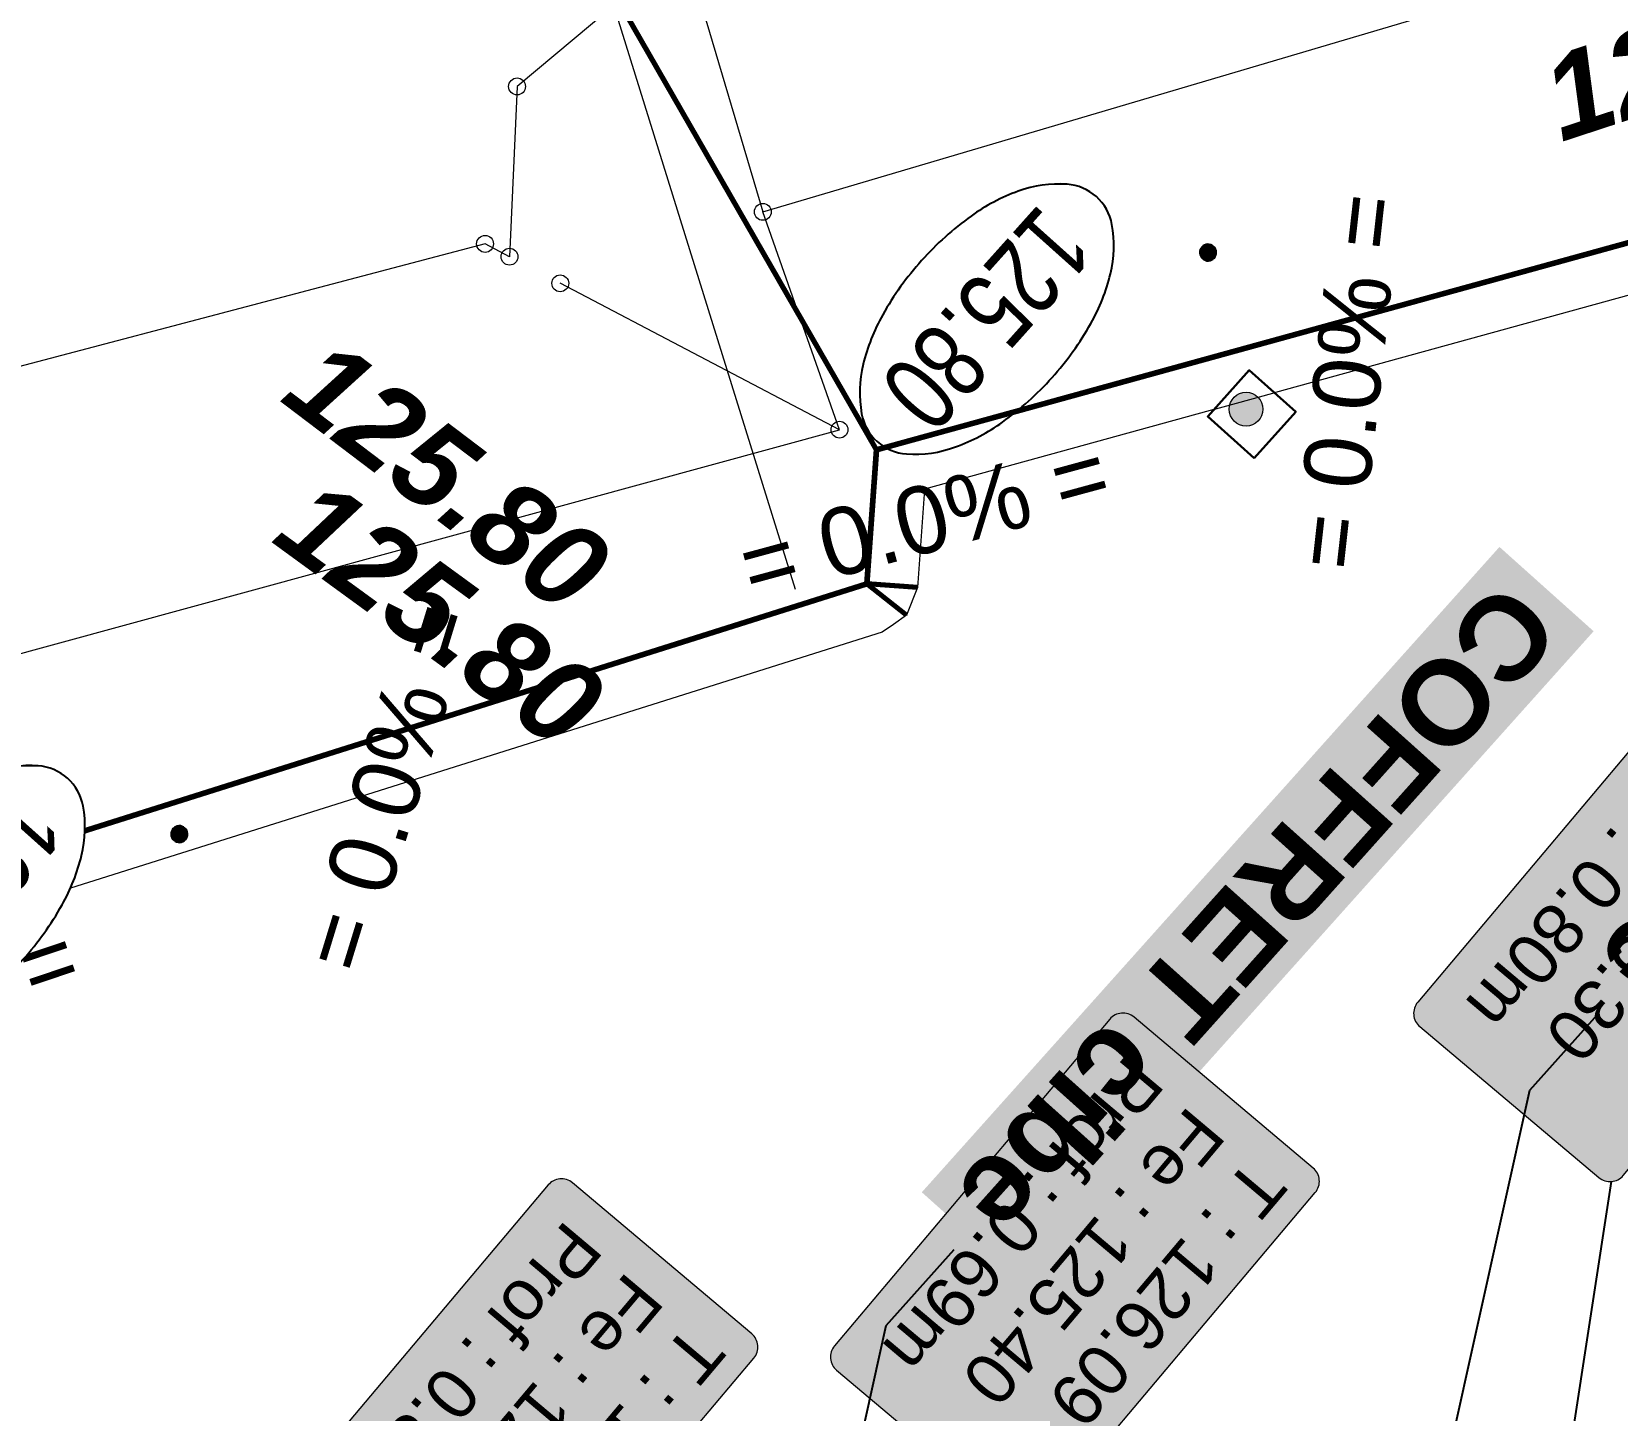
# Model space of a CAD drawing. Header units: metres. Extents: x -2858 to 512, y -1995 to 1252.
# Drawn here: x -1187.4 to -1177.99, y -929.01 to -920.83 of the extents above; entities that cross this region are included whole.
import ezdxf
from ezdxf import colors
from ezdxf.entities.mleader import LeaderData, LeaderLine
from ezdxf.enums import TextEntityAlignment as Align
from ezdxf.lldxf.tags import DXFTag
from ezdxf.math import Vec2, Vec3

# ---------------------------------------------------------------- set-up
doc = ezdxf.new("R2010")
doc.units = ezdxf.units.M
doc.header["$PDMODE"] = 33
doc.header["$PDSIZE"] = 0.1
for name, color, linetype, lineweight in [('03-SER-CLOT-MUR-140 ST', 7, 'Continuous', 15), ('04-NIV-MSQ', 255, 'Continuous', 0), ('05.2-EP-RGD', 5, 'Continuous', 30)]:
    doc.layers.add(name, color=color, linetype=linetype, lineweight=lineweight)
for name, color, linetype in [('04-NIV-COT', 1, 'Continuous'), ('05.2-EP-TXT', 5, 'Continuous'), ('09-BT-RES', 1, 'BT3X150'), ('11-TEL-TXT', 6, 'Continuous')]:
    doc.layers.add(name, color=color, linetype=linetype)
for name, color, linetype, lineweight, true_color in [('Ass - EP - Textes - Regards', 5, 'Continuous', 0, 0x0000ff), ('Ass - EU - Textes - Regards', 1, 'Continuous', 0, 0xff0000), ('Surface Projet - Textes - Altitudes', 7, 'Continuous', 0, 0x333399), ('Surface PROJET VOIRIE - Entrées en terre talus', 5, 'Continuous', 0, 0x0000ff), ("Surface PROJET VOIRIE - Réseaux d'écoulement", 7, 'Ligne écoulement', 70, 0x33cccc), ('Surface PROJET VOIRIE - Surfaces projet', 7, 'Continuous', 0, 0x333399), ('Surface PROJET VOIRIE - Textes - Altitudes', 7, 'Continuous', 0, 0x333399), ('Surface PROJET VOIRIE - Textes - Pente des côtés', 7, 'Continuous', 0, 0x333399), ("TERRAIN APRES TERR BAT - Lignes d'arêtes", 7, 'Continuous', 0, 0xc04040), ('TERRAIN APRES TERR BAT - Points', 7, 'Continuous', 0, 0x808000)]:
    doc.layers.add(name, color=color, linetype=linetype, lineweight=lineweight, true_color=true_color)
doc.styles.add('Altitude Surfaces projet', font='arialbi.ttf', dxfattribs={"height": 0.5})
doc.styles.add('ARIAL', font='arial.ttf')
doc.styles.add('ARIAL GRAS', font='arialbd.ttf')
doc.styles.add('CoteHor.3', font='arial.ttf', dxfattribs={"height": 0.0017})
doc.styles.add('Couches géologiques', font='arial.ttf', dxfattribs={"height": 0.3})
doc.styles.add('Mensura_Standard', font='arial.ttf', dxfattribs={"height": 1})
doc.styles.add('Pente Surfaces projet', font='arial.ttf', dxfattribs={"height": 0.4})
doc.styles.get("Standard").update_dxf_attribs({"font": 'arial.ttf'})
doc.linetypes.add('BT3X150', pattern='A,1.5,-0.05,[133,ltypeshp.shx,S=0.05,R=0,X=-0.05,Y=0],-0.05,1.5,-0.15,0.4,-0.15,0.4,-0.15', length=4.35)
tags = doc.linetypes.add('Ligne écoulement', pattern='A,5,[">",Mensura_Standard,S=2,R=0,X=0,Y=-1],0', length=5).pattern_tags.tags
tags[13:14] = [DXFTag(74, 4), DXFTag(75, 0), DXFTag(340, '0'), DXFTag(46, 0.0), DXFTag(50, 0.0), DXFTag(44, 0.0), DXFTag(45, 0.0)]
doc.dimstyles.get("Standard").update_dxf_attribs({"dimtxt": 0.18, "dimasz": 0.18, "dimexe": 0.18, "dimexo": 0.0625, "dimgap": 0.09, "dimtad": 0, "dimtih": 1, "dimtoh": 1, "dimdec": 4, "dimzin": 0, "dimdsep": 46, "dimtxsty": 'Standard', "dimcen": 0.09, "dimadec": 0, "dimazin": 0, "dimtfac": 1, "dimtdec": 4, "dimtofl": 0, "dimtmove": 0, "dimatfit": 3, "dimfxl": 1, "dimtolj": 1, "dimtzin": 0, "dimarcsym": 0})

# ---------------------------------------------------------------- blocks, each defined once
blk = doc.blocks.new('EP-PDC')
at = {"color": 255, "lineweight": 0}
blk.add_wipeout([(0.185, 0.185), (-0.185, 0.185), (-0.185, -0.185), (0.185, -0.185)], dxfattribs=at)
at = {"lineweight": 0}
h = blk.add_hatch(color=256, dxfattribs=at)
h.dxf.hatch_style = 1
edge = h.paths.add_edge_path()
edge.add_arc((0, -0.045), 0.1, 0, 360)
blk.add_lwpolyline([(0.185, 0.185), (-0.185, 0.185), (-0.185, -0.185), (0.185, -0.185)], close=True)
blk.add_circle((0, -0.045), 0.1, dxfattribs=at)
blk = doc.blocks.new('NIV-HG')
h = blk.add_hatch(color=256)
edge = h.paths.add_edge_path()
edge.add_arc((0.1, -0.1), 0.0187, 180, 360)
edge.add_arc((0.1, -0.1), 0.0187, 0, 180)
blk.add_lwpolyline([(0.0812, -0.1, 1), (0.1187, -0.1, 1)], format="xyb", close=True)
at = {"layer": '04-NIV-MSQ', "flags": 128}
blk.add_lwpolyline([(0.175, -0.375), (0.1811, -0.3387), (0.1985, -0.3063), (0.2379, -0.2654), (0.2848, -0.2336), (0.3404, -0.2087), (0.3988, -0.1915), (0.4739, -0.1791), (0.55, -0.175), (0.6261, -0.1791), (0.7012, -0.1915), (0.7596, -0.2087), (0.8152, -0.2336), (0.8621, -0.2654), (0.9015, -0.3063), (0.9189, -0.3387), (0.925, -0.375), (0.9189, -0.4113), (0.9015, -0.4437), (0.8621, -0.4846), (0.8152, -0.5164), (0.7596, -0.5413), (0.7012, -0.5585), (0.6261, -0.5709), (0.55, -0.575), (0.4739, -0.5709), (0.3988, -0.5585), (0.3404, -0.5413), (0.2848, -0.5164), (0.2379, -0.4846), (0.1985, -0.4437), (0.1811, -0.4113)], close=True, dxfattribs=at)
blk.add_wipeout([(0.175, -0.375), (0.1811, -0.3387), (0.1985, -0.3063), (0.2379, -0.2654), (0.2848, -0.2336), (0.3404, -0.2087), (0.3988, -0.1915), (0.4739, -0.1791), (0.55, -0.175), (0.6261, -0.1791), (0.7012, -0.1915), (0.7596, -0.2087), (0.8152, -0.2336), (0.8621, -0.2654), (0.9015, -0.3063), (0.9189, -0.3387), (0.925, -0.375), (0.9189, -0.4113), (0.9015, -0.4437), (0.8621, -0.4846), (0.8152, -0.5164), (0.7596, -0.5413), (0.7012, -0.5585), (0.6261, -0.5709), (0.55, -0.575), (0.4739, -0.5709), (0.3988, -0.5585), (0.3404, -0.5413), (0.2848, -0.5164), (0.2379, -0.4846), (0.1985, -0.4437), (0.1811, -0.4113)]).dxf.layer = '04-NIV-MSQ'
blk.add_lwpolyline([(0.175, -0.375, 0.166601), (0.1985, -0.4437, 0.105514), (0.2848, -0.5164, 0.068239), (0.3988, -0.5585, 0.054409), (0.55, -0.575, 0.054409), (0.7012, -0.5585, 0.068239), (0.8152, -0.5164, 0.105514), (0.9015, -0.4437, 0.166601), (0.925, -0.375, 0.166601), (0.9015, -0.3063, 0.105514), (0.8152, -0.2336, 0.068239), (0.7012, -0.1915, 0.054409), (0.55, -0.175, 0.054409), (0.3988, -0.1915, 0.068239), (0.2848, -0.2336, 0.105514), (0.1985, -0.3063, 0.166601)], format="xyb", close=True)
at = {"style": 'ARIAL', "width": 0.75}
blk.add_attdef('COTE', text='', height=0.175, dxfattribs=at).set_placement((0.55, -0.375), align=Align.MIDDLE_CENTER)
blk = doc.blocks.new('MENSURA_LEADER259', base_point=(-1141.8126, -948.858))
at = {"layer": 'Ass - EP - Textes - Regards', "true_color": 0xffffff}
h = blk.add_hatch(color=7, dxfattribs=at)
edge = h.paths.add_edge_path(flags=0)
edge.add_arc((-1143.4955, -950.8912), 0.1024, 138.16176, 228.16176)
edge.add_line((-1143.5638, -950.9676), (-1142.5281, -951.8948))
edge.add_arc((-1142.4598, -951.8185), 0.1024, 228.16176, 318.16176)
edge.add_line((-1142.3834, -951.8868), (-1140.6926, -949.9982))
edge.add_arc((-1140.7689, -949.9299), 0.1024, 318.16176, 408.16176)
edge.add_line((-1140.7006, -949.8536), (-1141.7363, -948.9263))
edge.add_arc((-1141.8046, -949.0026), 0.1024, 48.16176, 138.16176)
edge.add_line((-1141.8809, -948.9343), (-1143.5718, -950.8229))
at = {"layer": 'Ass - EP - Textes - Regards', "color": 5, "true_color": 0x0000ff, "flags": 128}
blk.add_lwpolyline([(-1143.5718, -950.8229), (-1143.5718, -950.8229, 0.414214), (-1143.5638, -950.9676), (-1142.5281, -951.8948), (-1142.5281, -951.8948, 0.414214), (-1142.3834, -951.8868), (-1140.6926, -949.9982), (-1140.6926, -949.9982, 0.414214), (-1140.7006, -949.8536), (-1141.7363, -948.9263), (-1141.7363, -948.9263, 0.414214), (-1141.8809, -948.9343)], format="xyb", close=True, dxfattribs=at)
at = {"layer": 'Ass - EP - Textes - Regards', "color": 5, "true_color": 0x0000ff, "style": 'Couches géologiques'}
for s, p in [('Prof : 0.89m', (-1141.556, -949.336)), ('Fe : 125.20', (-1141.2021, -949.6529)), ('T : 126.09', (-1140.8482, -949.9697))]:
    blk.add_text(s, height=0.3, rotation=228.16176, dxfattribs=at).set_placement(p, align=Align.TOP_LEFT)
blk = doc.blocks.new('MENSURA_LEADER292', base_point=(-1137.3959, -946.7876))
at = {"layer": 'Ass - EU - Textes - Regards', "true_color": 0xffffff}
h = blk.add_hatch(color=7, dxfattribs=at)
edge = h.paths.add_edge_path(flags=0)
edge.add_arc((-1139.0788, -948.8208), 0.1024, 138.16176, 228.16176)
edge.add_line((-1139.1471, -948.8971), (-1138.1114, -949.8244))
edge.add_arc((-1138.0431, -949.7481), 0.1024, 228.16176, 318.16176)
edge.add_line((-1137.9668, -949.8164), (-1136.2759, -947.9278))
edge.add_arc((-1136.3522, -947.8595), 0.1024, 318.16176, 408.16176)
edge.add_line((-1136.2839, -947.7832), (-1137.3196, -946.8559))
edge.add_arc((-1137.3879, -946.9322), 0.1024, 48.16176, 138.16176)
edge.add_line((-1137.4642, -946.8639), (-1139.1551, -948.7525))
at = {"layer": 'Ass - EU - Textes - Regards', "color": 1, "true_color": 0xff0000, "flags": 128}
blk.add_lwpolyline([(-1139.1551, -948.7525), (-1139.1551, -948.7525, 0.414214), (-1139.1471, -948.8971), (-1138.1114, -949.8244), (-1138.1114, -949.8244, 0.414214), (-1137.9668, -949.8164), (-1136.2759, -947.9278), (-1136.2759, -947.9278, 0.414214), (-1136.2839, -947.7832), (-1137.3196, -946.8559), (-1137.3196, -946.8559, 0.414214), (-1137.4642, -946.8639)], format="xyb", close=True, dxfattribs=at)
at = {"layer": 'Ass - EU - Textes - Regards', "color": 1, "true_color": 0xff0000, "style": 'Couches géologiques'}
for s, p in [('Prof : 0.69m', (-1137.1393, -947.2656)), ('Fe : 125.40', (-1136.7854, -947.5824)), ('T : 126.09', (-1136.4316, -947.8993))]:
    blk.add_text(s, height=0.3, rotation=228.16176, dxfattribs=at).set_placement(p, align=Align.TOP_LEFT)
blk = doc.blocks.new('_None')
blk = doc.blocks.new('PENTE')
at = {"layer": 'Surface PROJET VOIRIE - Textes - Pente des côtés', "color": 96, "true_color": 0x008000, "style": 'Pente Surfaces projet'}
for rotation, p in [(219.94964, (3053.9806, -587.8488)), (151.54158, (3056.3599, -588.9905)), (209.26844, (3059.7627, -590.0415)), (154.97127, (3062.8026, -591.0839))]:
    blk.add_text('= 0.0% =', height=0.4, rotation=rotation, dxfattribs=at).set_placement(p, align=Align.MIDDLE_CENTER)
blk = doc.blocks.new('ALTI')
at = {"layer": 'Surface PROJET VOIRIE - Textes - Altitudes', "color": 96, "true_color": 0x008000, "style": 'Altitude Surfaces projet'}
for s, rotation, p in [('125.30', 150.0178, (3580.265, -879.0475)), ('125.80', 95.74561, (3587.0168, -882.9863)), ('125.80', 94.69372, (3586.3595, -883.5019))]:
    blk.add_text(s, height=0.5, rotation=rotation, dxfattribs=at).set_placement(p, align=Align.MIDDLE_LEFT)
blk = doc.blocks.new('ASSAI')
at = {"layer": 'Ass - EP - Textes - Regards', "true_color": 0xffffff}
h = blk.add_hatch(color=7, dxfattribs=at)
edge = h.paths.add_edge_path(flags=0)
edge.add_arc((1270.5389, -321.6553), 0.1024, 271.72681, 361.72681)
edge.add_line((1270.6413, -321.6522), (1270.5994, -320.2627))
edge.add_arc((1270.497, -320.2658), 0.1024, 361.72681, 451.72681)
edge.add_line((1270.4939, -320.1634), (1267.9601, -320.2398))
edge.add_arc((1267.9632, -320.3422), 0.1024, 451.72681, 541.72681)
edge.add_line((1267.8608, -320.3453), (1267.9027, -321.7348))
edge.add_arc((1268.0051, -321.7317), 0.1024, 181.72681, 271.72681)
edge.add_line((1268.0082, -321.8341), (1270.542, -321.7577))
at = {"layer": 'Ass - EP - Textes - Regards', "color": 5, "true_color": 0x0000ff, "flags": 128}
blk.add_lwpolyline([(1270.542, -321.7577), (1270.542, -321.7577, 0.414214), (1270.6413, -321.6522), (1270.5994, -320.2627), (1270.5994, -320.2627, 0.414214), (1270.4939, -320.1634), (1267.9601, -320.2398), (1267.9601, -320.2398, 0.414214), (1267.8608, -320.3453), (1267.9027, -321.7348), (1267.9027, -321.7348, 0.414214), (1268.0082, -321.8341)], format="xyb", close=True, dxfattribs=at)
at = {"layer": 'Surface PROJET VOIRIE - Entrées en terre talus', "flags": 128}
blk.add_lwpolyline([(1264.9438, -322.5698), (1270.2268, -325.969), (1270.2275, -325.9684), (1270.6888, -325.6112), (1270.6888, -325.6112), (1270.8539, -325.549), (1270.947, -325.5715), (1271.0254, -325.5903), (1275.7739, -328.4046)], dxfattribs=at)
at = {"layer": "Surface PROJET VOIRIE - Réseaux d'écoulement", "flags": 128}
for points in [[(1264.5432, -322.6688), (1270.2428, -326.336)], [(1270.2428, -326.336), (1264.5432, -322.6688)], [(1270.8539, -325.549), (1270.8725, -325.8484)], [(1270.6888, -325.6112), (1270.8725, -325.8484)], [(1270.6888, -325.6112), (1270.6888, -325.6112)], [(1270.6888, -325.6112), (1270.6888, -325.6112)], [(1270.8725, -325.8484), (1270.2428, -326.336)], [(1270.2428, -326.336), (1270.8725, -325.8484)], [(1270.8725, -325.8484), (1275.7632, -328.747)], [(1275.7632, -328.747), (1270.8725, -325.8484)], [(1270.2428, -326.336), (1268.0899, -332.8553), (1268.0899, -332.8553), (1268.0827, -332.8923), (1268.0662, -332.9782), (1268.0605, -333.0076)]]:
    blk.add_lwpolyline(points, dxfattribs=at)
at = {"layer": 'Surface PROJET VOIRIE - Surfaces projet', "flags": 128}
blk.add_lwpolyline([(1274.7193, -317.597), (1269.1211, -314.57), (1264.5432, -322.6688), (1270.2428, -326.336), (1270.8725, -325.8484), (1275.7632, -328.747), (1276.8592, -328.1868), (1282.4522, -331.0641), (1286.9527, -322.962), (1288.187, -323.1005), (1283.2183, -331.2168), (1281.5502, -332.744), (1277.7642, -334.1341), (1271.2411, -333.3804), (1261.5107, -331.7591), (1257.6819, -330.574), (1262.2695, -322.8448), (1268.4289, -313.5967), (1274.9052, -316.8706)], close=True, dxfattribs=at)
at = {"layer": "TERRAIN APRES TERR BAT - Lignes d'arêtes", "flags": 128}
for points in [[(1268.7783, -329.1784), (1270.0586, -329.3643), (1270.8414, -328.724), (1270.8814, -328.8824), (1274.4319, -331.2246)], [(1275.368, -331.49), (1275.3313, -329.8334), (1270.2993, -326.5799), (1269.6406, -327.7812), (1262.9845, -323.6733), (1268.8033, -313.8384), (1268.0978, -313.421)], [(1270.2993, -326.5799), (1270.7579, -328.3939)], [(1268.7783, -329.1784), (1269.6406, -327.7812)]]:
    blk.add_lwpolyline(points, dxfattribs=at)
at = {"layer": 'TERRAIN APRES TERR BAT - Points'}
for p in [(1270.2993, -326.5799), (1269.6406, -327.7812), (1269.6406, -327.7812), (1270.7579, -328.3939), (1270.7579, -328.3939), (1270.8414, -328.724), (1270.8414, -328.724), (1270.8414, -328.724), (1270.8814, -328.8824), (1270.8814, -328.8824), (1270.0586, -329.3643), (1270.0586, -329.3643), (1270.0586, -329.3643)]:
    blk.add_point(p, dxfattribs=at)
at = {"layer": 'Ass - EP - Textes - Regards', "rotation": 133.5650505867652}
blk.add_blockref('MENSURA_LEADER259', (1274.6889, -324.8821), dxfattribs=at)
at = {"layer": 'Ass - EU - Textes - Regards', "rotation": 133.5650505867652}
blk.add_blockref('MENSURA_LEADER292', (1271.7333, -323.0552), dxfattribs=at)
at = {"layer": 'Ass - EP - Textes - Regards', "color": 5, "true_color": 0x0000ff, "style": 'Couches géologiques'}
for s, p in [('Fe : 125.30', (1268.061, -320.847)), ('Prof : 0.80m', (1268.0753, -321.3218))]:
    blk.add_text(s, height=0.3, rotation=1.72681, dxfattribs=at).set_placement(p, align=Align.TOP_LEFT)
at = {"layer": 'Surface PROJET VOIRIE - Textes - Altitudes', "color": 105, "true_color": 0x339966, "style": 'CoteHor.3'}
for p in [(1270.8542, -325.5487), (1270.6891, -325.6109), (1270.6891, -325.6109), (1270.9473, -325.5712), (1271.0257, -325.5901), (1270.2271, -325.9687), (1270.2278, -325.9681)]:
    blk.add_text('126.10', height=0.0017, rotation=133.56505, dxfattribs=at).set_placement(p, align=Align.TOP_LEFT)
at = {"layer": 'Surface PROJET VOIRIE - Textes - Altitudes', "color": 96, "true_color": 0x008000, "style": 'CoteHor.3'}
for rotation, p in [(93.55016, (1270.8731, -325.8587)), (92.49827, (1270.2433, -326.3463))]:
    blk.add_text('125.80', height=0.0017, rotation=rotation, dxfattribs=at).set_placement(p, align=Align.MIDDLE_LEFT)
at = {"layer": 'Ass - EP - Textes - Regards', "linetype": 'Continuous', "lineweight": 0}
blk.add_leader([(1272.487, -318.9411), (1270.5678, -320.1912)], dimstyle='Standard', override={"dimasz": 0, "dimldrblk": 'None'}, dxfattribs=at)

msp = doc.modelspace()

# ---------------------------------------------------------------- linework, layer by layer
at = {"layer": '09-BT-RES', "flags": 128}
msp.add_lwpolyline([(-1150.7141, -906.4435, 0.212428), (-1152.049, -904.9303), (-1179.1024, -911.5846, -0.052006), (-1182.7044, -914.9622, 0.060964), (-1193.2433, -924.4886, 0.194531), (-1193.9476, -925.5379, 0.236401), (-1189.0546, -940.923, 0.001492)], format="xyb", dxfattribs=at)

# ---------------------------------------------------------------- next in the draw order: block references
at = {"layer": '04-NIV-COT', "xscale": 2.600000000000001, "yscale": 2.600000000000001, "zscale": 2.600000000000001, "rotation": 228.1617603435354}
msp.add_blockref('NIV-HG', (-1180.054, -922.1166), dxfattribs=at).add_auto_attribs({'COTE': '125.80'})

# ---------------------------------------------------------------- next in the draw order: block references
at = {"layer": '05.2-EP-RGD', "rotation": 228.1617603435354}
msp.add_blockref('EP-PDC', (-1180.1622, -923.0962), dxfattribs=at)

# ---------------------------------------------------------------- next in the draw order: block references
at = {"layer": '05.2-EP-TXT', "rotation": 228.1617603435354}
msp.add_blockref('ASSAI', (-91.9684, -194.614), dxfattribs=at)

# ---------------------------------------------------------------- next in the draw order: leaders
at = {"layer": '11-TEL-TXT', "color": 242, "true_color": 0xcd2027}
ml = msp.add_multileader_mtext('Standard', dxfattribs=at)
ml.set_content('COFFRET cibe', color=(205, 32, 39), style='ARIAL GRAS')
ml.set_leader_properties()
ml.set_arrow_properties(name='NONE')
ml.build(insert=Vec2(0, 0))
ml.multileader.update_dxf_attribs({"arrow_head_size": 0.5, "scale": 0.125})
ctx = ml.context
ctx.base_point, ctx.scale, ctx.char_height, ctx.arrow_head_size, ctx.landing_gap_size, ctx.plane_origin, ctx.plane_x_axis, ctx.plane_y_axis = Vec3(-1174.5517, -922.685), 0.125, 0.5, 0.5, 0.25, Vec3(-1175.892, -915.6809), Vec3(-0.66703, -0.745031), Vec3(0.745031, -0.66703)
ctx.text_align_type = 2
notes = []
notes.append((ctx, [(0, (1, 1, 0), (-1178.5112, -927.1075), (0.66703, 0.745031), 0.6052, [(0, [(-1179.169, -930.0675)], 0, [])])]))
ctx.mtext.insert, ctx.mtext.text_direction, ctx.mtext.alignment, ctx.mtext.line_spacing_factor, ctx.mtext.flow_direction = Vec3(-1177.7513, -926.6399), Vec3(-0.66703, -0.745031), 3, 0.9, 5
ctx.mtext.has_bg_fill, ctx.mtext.bg_color, ctx.mtext.bg_scale_factor, ctx.mtext.bg_transparency, ctx.mtext.use_window_bg_color = 1, -1023410125, 1.25, 0, 0
for ctx, leaders in notes:
    for number, flags, end, landing, length, lines in leaders:
        leader = LeaderData()
        leader.index, (leader.has_last_leader_line, leader.has_dogleg_vector, leader.attachment_direction) = number, flags
        leader.last_leader_point, leader.dogleg_vector, leader.dogleg_length = Vec3(end), Vec3(landing), length
        for number, points, colour, breaks in lines:
            line = LeaderLine()
            line.index, line.vertices, line.color, line.breaks = number, Vec3.list(points), colors.encode_raw_color(colour), breaks
            leader.lines.append(line)
        ctx.leaders.append(leader)

# ---------------------------------------------------------------- next in the draw order: leaders
ml = msp.add_multileader_mtext('Standard', dxfattribs=at)
ml.set_content('COFFRET cibe', color=(205, 32, 39), style='ARIAL GRAS')
ml.set_leader_properties()
ml.set_arrow_properties(name='NONE')
ml.build(insert=Vec2(0, 0))
ml.multileader.update_dxf_attribs({"arrow_head_size": 0.5, "scale": 0.125})
ctx = ml.context
ctx.base_point, ctx.scale, ctx.char_height, ctx.arrow_head_size, ctx.landing_gap_size, ctx.plane_origin, ctx.plane_x_axis, ctx.plane_y_axis = Vec3(-1178.3714, -924.0811), 0.125, 0.5, 0.5, 0.25, Vec3(-1179.7117, -917.077), Vec3(-0.66703, -0.745031), Vec3(0.745031, -0.66703)
ctx.text_align_type = 2
notes = []
notes.append((ctx, [(0, (1, 1, 0), (-1182.3309, -928.5036), (0.66703, 0.745031), 0.6052, [(0, [(-1182.9887, -931.4636)], 0, [])])]))
ctx.mtext.insert, ctx.mtext.text_direction, ctx.mtext.alignment, ctx.mtext.line_spacing_factor, ctx.mtext.flow_direction = Vec3(-1181.571, -928.0361), Vec3(-0.66703, -0.745031), 3, 0.9, 5
ctx.mtext.has_bg_fill, ctx.mtext.bg_color, ctx.mtext.bg_scale_factor, ctx.mtext.bg_transparency, ctx.mtext.use_window_bg_color = 1, -1023410125, 1.25, 0, 0
for ctx, leaders in notes:
    for number, flags, end, landing, length, lines in leaders:
        leader = LeaderData()
        leader.index, (leader.has_last_leader_line, leader.has_dogleg_vector, leader.attachment_direction) = number, flags
        leader.last_leader_point, leader.dogleg_vector, leader.dogleg_length = Vec3(end), Vec3(landing), length
        for number, points, colour, breaks in lines:
            line = LeaderLine()
            line.index, line.vertices, line.color, line.breaks = number, Vec3.list(points), colors.encode_raw_color(colour), breaks
            leader.lines.append(line)
        ctx.leaders.append(leader)

# ---------------------------------------------------------------- next in the draw order: linework, layer by layer
at = {"layer": '03-SER-CLOT-MUR-140 ST', "flags": 128}
msp.add_lwpolyline([(-1173.7657, -920.6527), (-1175.4334, -915.1637), (-1184.7435, -918.1175), (-1182.8716, -924.1343)], dxfattribs=at)

# ---------------------------------------------------------------- next in the draw order: block references
at = {"layer": 'Surface Projet - Textes - Altitudes', "rotation": 228.1617603435354}
msp.add_blockref('ALTI', (1864.6589, 1159.8136), dxfattribs=at)
at = {"layer": 'Surface PROJET VOIRIE - Textes - Pente des côtés', "rotation": 223.6617603435353}
msp.add_blockref('PENTE', (1435.5899, 760.2993), dxfattribs=at)

# ---------------------------------------------------------------- next in the draw order: block references
at = {"layer": '04-NIV-COT', "xscale": 2.600000000000001, "yscale": 2.600000000000001, "zscale": 2.600000000000001, "rotation": 228.1617603435354}
msp.add_blockref('NIV-HG', (-1186.1596, -925.5674), dxfattribs=at).add_auto_attribs({'COTE': '125.80'})

doc.saveas('drawing.dxf')
